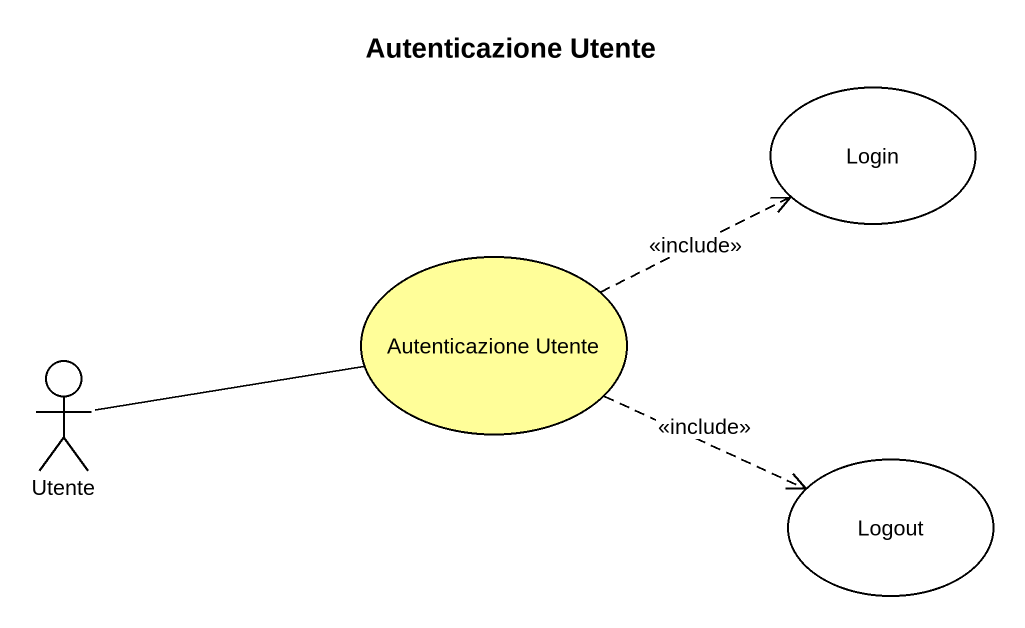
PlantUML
@startuml
title Autenticazione Utente
usecase Login
usecase "Autenticazione Utente" as Autenticazione_Utente #FFFE99
actor Utente
usecase Logout
Autenticazione_Utente .right.> Login : <<include>>
Autenticazione_Utente .right.> Logout : <<include>>
Utente -right- Autenticazione_Utente
@enduml
